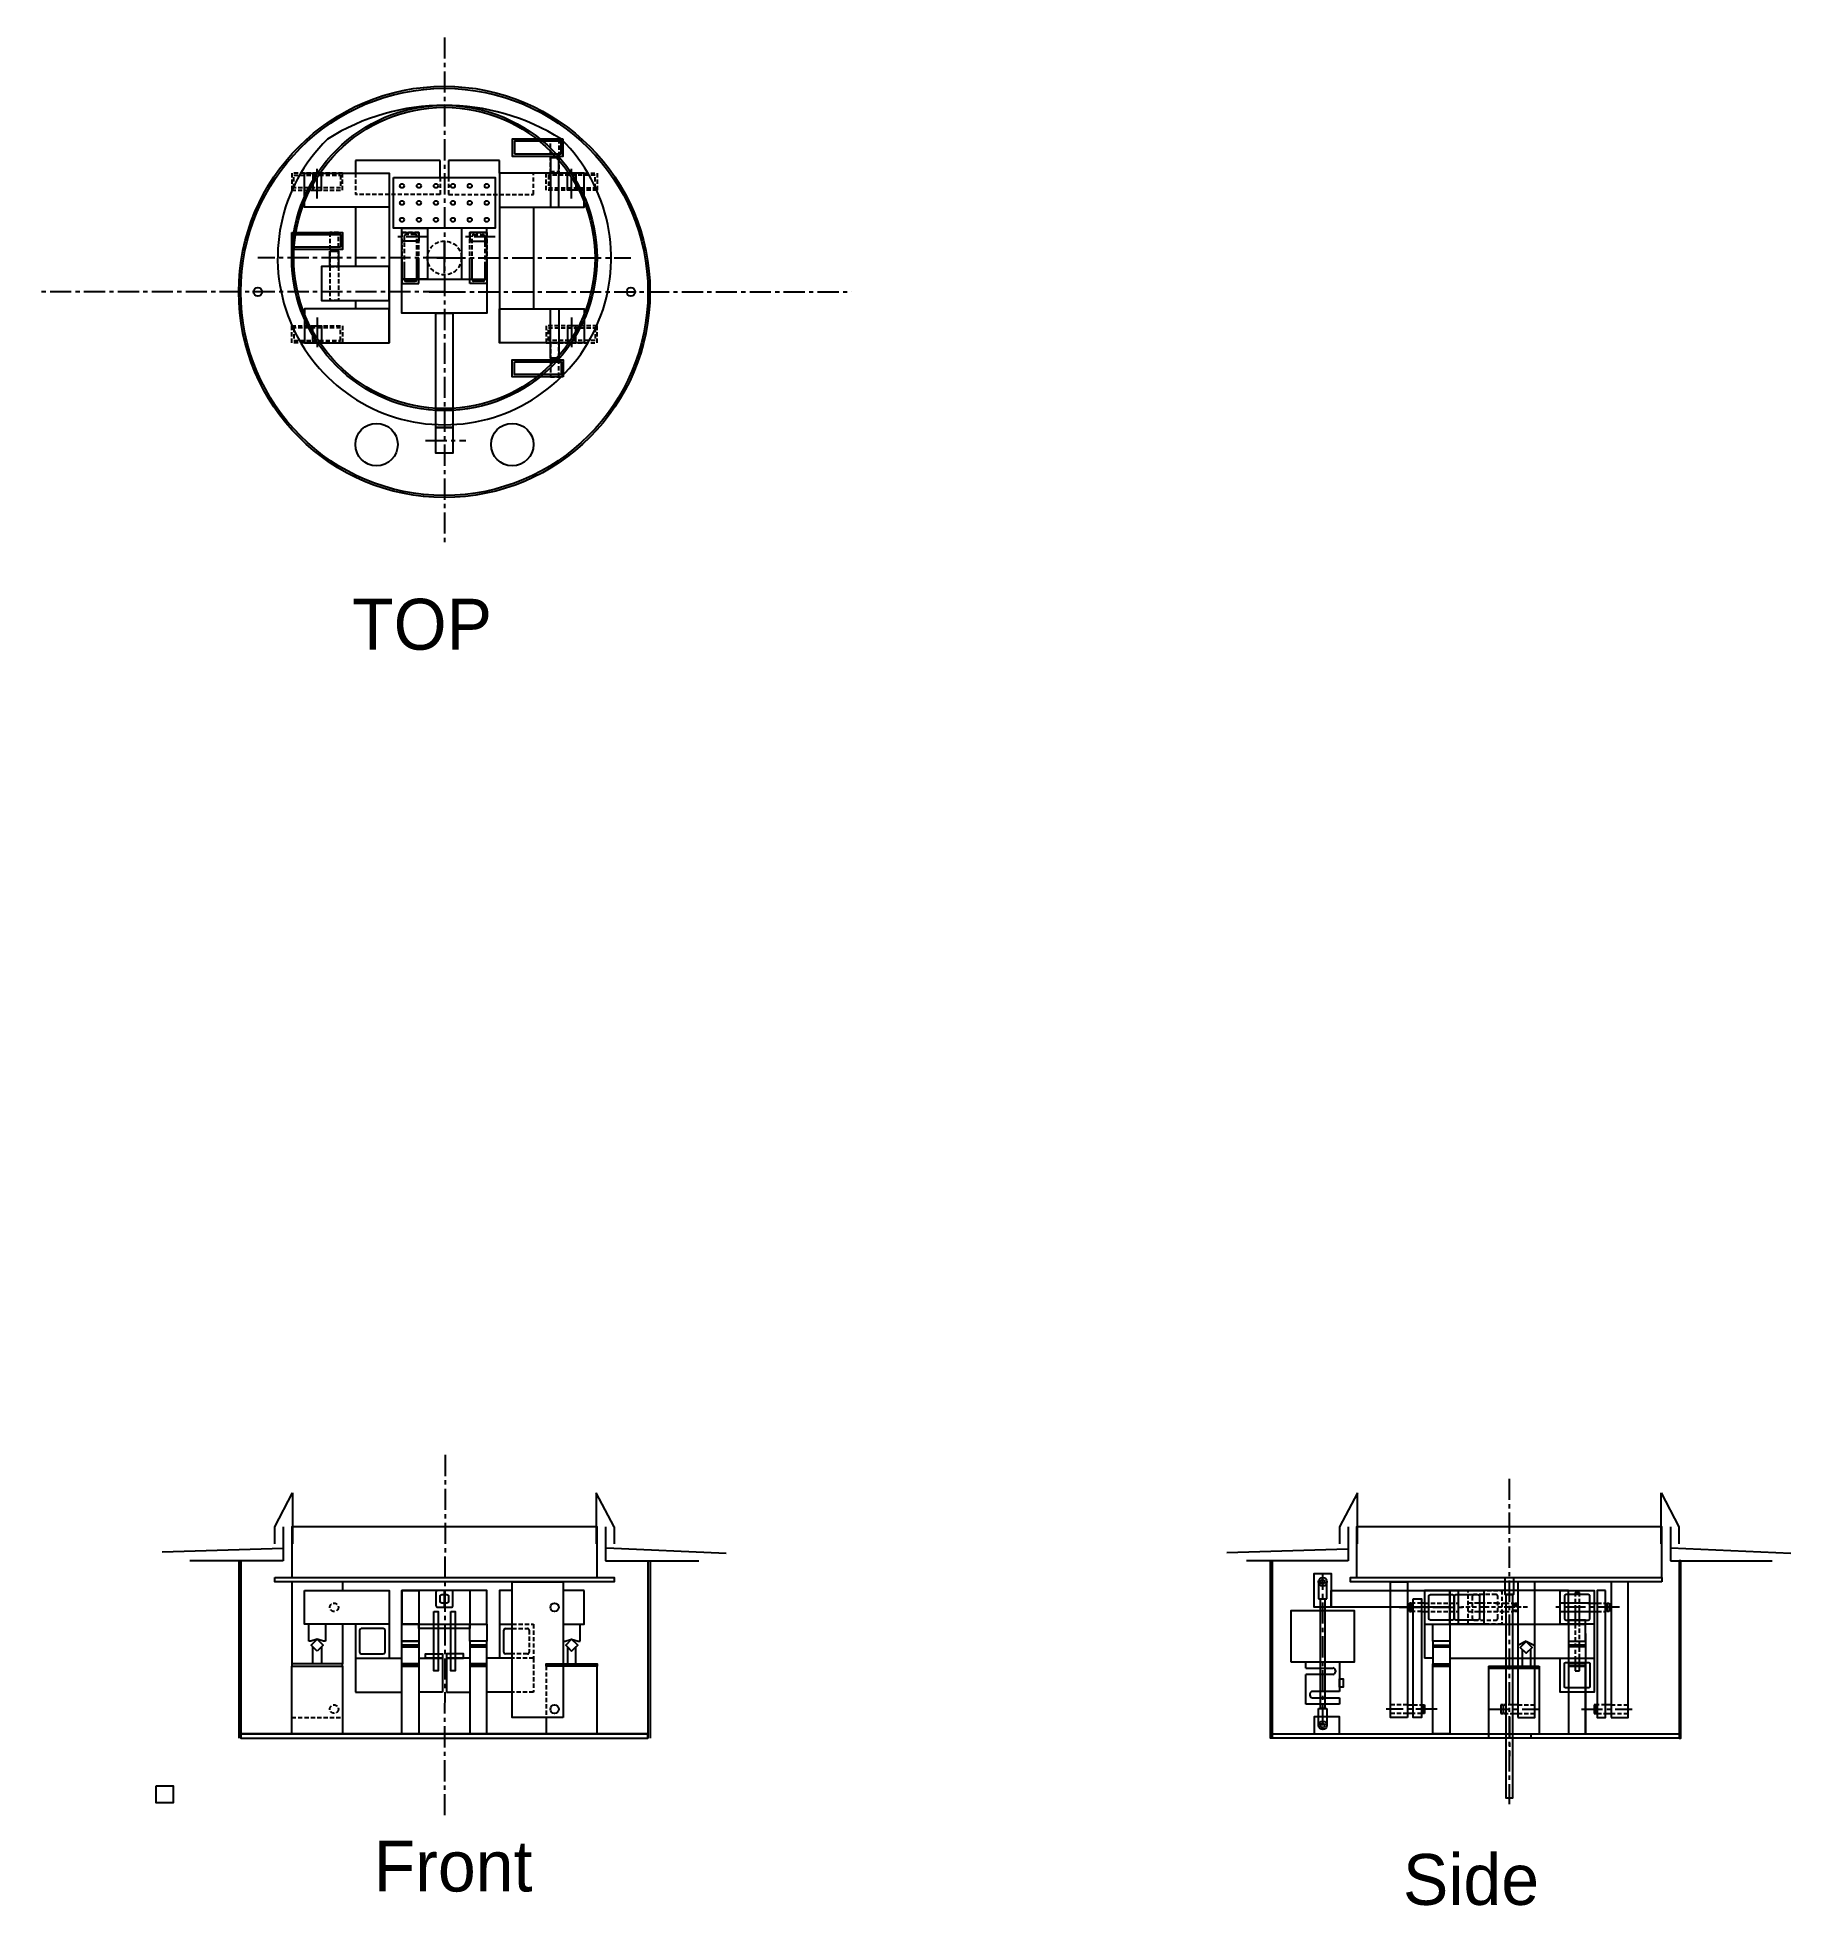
# Model space of a CAD drawing. Header units: inches. Extents: x -8 to 96, y -6 to 104.
import ezdxf

# ---------------------------------------------------------------- set-up
doc = ezdxf.new("R2010")
doc.units = ezdxf.units.IN
doc.header["$MEASUREMENT"] = 0
doc.linetypes.add('CENTER', pattern=[2, 1.25, -0.25, 0.25, -0.25])
doc.linetypes.add('DASHED2', pattern=[0.375, 0.25, -0.125])

msp = doc.modelspace()

# ---------------------------------------------------------------- linework, layer by layer
at = {"linetype": 'CENTER'}
for p, q in [((16.49, 104.06), (16.49, 74.06)), ((16.49, 91.06), (5.49, 91.06)), ((16.49, 91.06), (27.49, 91.06)), ((16.49, 89.06), (-7.51, 89.06)), ((16.49, 89.06), (40.49, 89.06)), ((15.38, 80.31), (17.76, 80.31)), ((16.54, 20.51), (16.49, -0.82)), ((79.27, 19.1), (79.27, -0.08)), ((72.77, 11.52), (76.82, 11.52)), ((85.77, 11.52), (81.88, 11.52)), ((75.02, 5.52), (72.02, 5.52)), ((78.02, 5.52), (81.02, 5.52)), ((83.52, 5.52), (86.52, 5.52)), ((79.29, 5.04), (79.29, 2.74))]:
    msp.add_line(p, q, dxfattribs=at)
at = {"color": 1, "linetype": 'CENTER'}
for p, q in [((8.99, 94.56), (8.99, 96.56)), ((23.99, 94.56), (23.99, 96.56)), ((15.49, 92.31), (13.49, 92.31)), ((19.49, 92.31), (17.49, 92.31)), ((8.99, 87.56), (8.99, 85.56)), ((23.99, 87.56), (23.99, 85.56))]:
    msp.add_line(p, q, dxfattribs=at)
at = {"color": 5}
for p, q in [((16.24, 96.81), (11.24, 96.81)), ((11.24, 96.81), (11.24, 96.06)), ((13.24, 96.06), (13.24, 86.06)), ((16.24, 95.81), (16.24, 96.81)), ((19.74, 96.81), (16.74, 96.81)), ((16.74, 96.81), (16.74, 95.81)), ((19.74, 96.06), (19.74, 96.81)), ((19.74, 96.06), (19.74, 86.06)), ((11.24, 94.06), (11.24, 90.56)), ((21.74, 94.06), (21.74, 88.06)), ((9.74, 90.56), (9.74, 91.46)), ((9.74, 91.46), (10.24, 91.46)), ((10.24, 91.46), (10.24, 90.56)), ((73.39, 11.77), (73.39, 11.27)), ((73.51, 11.77), (73.39, 11.77)), ((73.39, 11.27), (73.51, 11.27)), ((73.51, 11.77), (73.51, 11.27)), ((73.51, 11.72), (73.51, 11.77)), ((73.56, 11.72), (73.51, 11.72)), ((73.51, 11.32), (73.56, 11.32)), ((73.6, 11.77), (73.56, 11.77)), ((73.56, 11.77), (73.56, 11.27)), ((73.56, 11.77), (73.56, 11.72)), ((73.56, 11.32), (73.56, 11.27)), ((73.56, 11.27), (73.6, 11.27)), ((74.27, 11.77), (74.1, 11.77)), ((84.02, 11.77), (82.27, 11.77)), ((82.27, 11.27), (84.45, 11.27)), ((83.9, 11.77), (84.45, 11.77)), ((84.95, 11.77), (84.98, 11.77)), ((84.98, 11.27), (84.95, 11.27)), ((84.98, 11.77), (84.98, 11.27)), ((84.98, 11.77), (84.98, 11.72)), ((84.98, 11.72), (85.03, 11.72)), ((84.98, 11.32), (84.98, 11.27)), ((85.03, 11.32), (84.98, 11.32)), ((85.03, 11.77), (85.03, 11.27)), ((85.03, 11.77), (85.15, 11.77)), ((85.03, 11.72), (85.03, 11.77)), ((85.03, 11.27), (85.03, 11.32)), ((85.15, 11.27), (85.03, 11.27)), ((85.15, 11.77), (85.15, 11.27)), ((8.49, 9.52), (8.49, 10.52)), ((9.49, 10.52), (8.49, 10.52)), ((8.49, 9.94), (8.49, 9.94)), ((9.49, 10.52), (9.49, 9.52)), ((11.24, 10.52), (11.24, 8.52)), ((11.49, 10.17), (11.49, 8.87)), ((12.49, 10.27), (11.59, 10.27)), ((12.89, 10.27), (12.49, 10.27)), ((12.99, 8.87), (12.99, 10.17)), ((13.24, 10.52), (13.24, 8.52)), ((19.74, 10.52), (19.74, 8.52)), ((19.99, 8.87), (19.99, 10.17)), ((20.09, 10.27), (20.49, 10.27)), ((23.49, 10.52), (23.49, 9.52)), ((23.49, 10.52), (24.49, 10.52)), ((24.49, 9.52), (24.49, 10.52)), ((24.49, 9.94), (24.49, 9.94)), ((74.27, 10.52), (74.27, 8.52)), ((75.19, 10.52), (83.35, 10.52)), ((84.27, 10.52), (84.27, 8.52)), ((8.62, 9.52), (8.49, 9.52)), ((8.99, 9.65), (8.62, 9.52)), ((9.37, 9.52), (8.99, 9.65)), ((9.49, 9.52), (9.37, 9.52)), ((23.49, 9.52), (23.62, 9.52)), ((23.62, 9.52), (23.99, 9.65)), ((23.99, 9.65), (24.37, 9.52)), ((24.37, 9.52), (24.49, 9.52)), ((11.24, 8.52), (12.49, 8.52)), ((11.24, 8.52), (11.24, 6.52)), ((11.59, 8.77), (12.49, 8.77)), ((12.49, 8.77), (12.89, 8.77)), ((12.49, 8.52), (13.99, 8.52)), ((14.99, 8.52), (16.37, 8.52)), ((16.37, 8.52), (16.37, 6.52)), ((17.99, 8.52), (16.62, 8.52)), ((16.62, 8.52), (16.62, 6.52)), ((20.49, 8.52), (18.99, 8.52)), ((20.49, 8.77), (20.09, 8.77)), ((74.77, 8.52), (74.27, 8.52)), ((75.77, 8.52), (82.77, 8.52)), ((83.77, 8.52), (84.27, 8.52)), ((11.24, 6.52), (12.49, 6.52)), ((12.49, 6.52), (13.99, 6.52)), ((16.37, 6.52), (14.99, 6.52)), ((16.62, 6.52), (17.99, 6.52)), ((20.49, 6.52), (18.99, 6.52))]:
    msp.add_line(p, q, dxfattribs=at)
at = {"color": 5, "linetype": 'DASHED2'}
for p, q in [((11.24, 96.06), (11.24, 94.81)), ((16.24, 95.81), (16.24, 94.81)), ((16.74, 95.81), (16.74, 94.81)), ((21.74, 94.81), (21.74, 96.06)), ((16.24, 94.81), (11.24, 94.81)), ((16.74, 94.81), (21.74, 94.81)), ((9.74, 90.56), (9.74, 88.56)), ((10.24, 90.56), (10.24, 88.56)), ((10.24, 88.56), (9.74, 88.56)), ((74.1, 11.77), (73.6, 11.77)), ((74.1, 11.27), (73.6, 11.27)), ((74.27, 11.77), (76.27, 11.77)), ((74.27, 11.27), (76.27, 11.27)), ((78.59, 11.77), (76.84, 11.77)), ((76.84, 11.27), (79.01, 11.27)), ((78.46, 11.77), (79.01, 11.77)), ((79.01, 11.77), (79.51, 11.77)), ((79.01, 11.27), (79.51, 11.27)), ((79.51, 11.77), (79.55, 11.77)), ((79.55, 11.27), (79.51, 11.27)), ((79.55, 11.77), (79.55, 11.27)), ((79.55, 11.77), (79.55, 11.72)), ((79.55, 11.72), (79.6, 11.72)), ((79.55, 11.32), (79.55, 11.27)), ((79.6, 11.32), (79.55, 11.32)), ((79.6, 11.77), (79.6, 11.27)), ((79.6, 11.77), (79.72, 11.77)), ((79.6, 11.72), (79.6, 11.77)), ((79.6, 11.27), (79.6, 11.32)), ((79.72, 11.27), (79.6, 11.27)), ((79.72, 11.77), (79.72, 11.27)), ((84.45, 11.77), (84.95, 11.77)), ((84.45, 11.27), (84.95, 11.27)), ((12.49, 10.52), (11.24, 10.52)), ((20.49, 10.52), (21.74, 10.52)), ((20.49, 10.27), (21.39, 10.27)), ((21.49, 10.17), (21.49, 8.87)), ((21.74, 10.52), (21.74, 8.52)), ((21.39, 8.77), (20.49, 8.77)), ((21.74, 8.52), (20.49, 8.52)), ((21.74, 8.52), (21.74, 6.52)), ((21.74, 6.52), (20.49, 6.52))]:
    msp.add_line(p, q, dxfattribs=at)
at = {"linetype": 'DASHED2'}
for p, q in [((22.74, 96.16), (23.24, 96.16)), ((80.34, 11.52), (76.45, 11.52)), ((73.27, 5.77), (72.27, 5.77)), ((73.6, 5.77), (74.1, 5.77)), ((79.45, 5.77), (78.95, 5.77)), ((79.77, 5.77), (80.77, 5.77)), ((84.95, 5.77), (84.45, 5.77)), ((85.27, 5.77), (86.27, 5.77)), ((7.49, 5.02), (10.49, 5.02)), ((73.27, 5.27), (72.27, 5.27)), ((74.1, 5.27), (73.6, 5.27)), ((78.95, 5.27), (79.45, 5.27)), ((79.77, 5.27), (80.77, 5.27)), ((84.45, 5.27), (84.95, 5.27)), ((85.27, 5.27), (86.27, 5.27)), ((78.04, 4.06), (78.04, 3.81)), ((80.54, 4.06), (80.54, 3.81))]:
    msp.add_line(p, q, dxfattribs=at)
at = {"color": 1, "linetype": 'DASHED2'}
for p, q in [((13.99, 92.56), (13.99, 90.81)), ((14.99, 92.56), (13.99, 92.56)), ((14.99, 90.81), (14.99, 92.56)), ((17.99, 90.81), (17.99, 92.56)), ((17.99, 92.56), (18.99, 92.56)), ((18.99, 92.56), (18.99, 90.81)), ((14.12, 92.34), (14.12, 90.81)), ((14.77, 92.44), (14.22, 92.44)), ((14.87, 90.81), (14.87, 92.34)), ((18.12, 90.81), (18.12, 92.34)), ((18.22, 92.44), (18.77, 92.44)), ((18.87, 92.34), (18.87, 90.81)), ((23.49, 8.06), (22.49, 8.06)), ((22.49, 8.06), (22.49, 5.06)), ((22.49, 5.06), (22.49, 4.06))]:
    msp.add_line(p, q, dxfattribs=at)
for p, q in [((16.49, 90.16), (16.49, 91.96)), ((16.49, 90.61), (16.49, 91.51)), ((16.49, 90.61), (16.49, 91.51)), ((16.04, 91.06), (16.94, 91.06)), ((16.04, 91.06), (16.94, 91.06)), ((11.24, 88.56), (11.24, 88.06)), ((15.59, 89.06), (17.39, 89.06)), ((6.49, 16.27), (7.54, 18.27)), ((7.54, 18.27), (7.54, 15.27)), ((26.49, 16.27), (25.44, 18.27)), ((25.44, 18.27), (25.44, 15.27)), ((70.32, 18.27), (69.27, 16.27)), ((70.32, 15.27), (70.32, 18.27)), ((88.22, 15.27), (88.22, 18.27)), ((88.22, 18.27), (89.27, 16.27)), ((6.49, 15.27), (6.49, 16.27)), ((6.99, 16.27), (6.99, 14.27)), ((25.99, 16.27), (25.99, 14.27)), ((26.49, 16.27), (26.49, 15.27)), ((69.27, 16.27), (69.27, 15.27)), ((69.77, 16.27), (69.77, 14.27)), ((88.77, 16.27), (88.77, 14.27)), ((89.27, 16.27), (89.27, 15.27)), ((6.98, 14.99), (-0.15, 14.78)), ((26.04, 15.03), (33.1, 14.71)), ((69.75, 14.94), (62.62, 14.73)), ((88.79, 15.03), (95.86, 14.72)), ((6.99, 14.27), (1.49, 14.27)), ((4.37, 14.27), (4.37, 3.81)), ((4.49, 14.27), (4.49, 3.81)), ((25.99, 14.27), (31.49, 14.27)), ((28.49, 14.27), (28.49, 3.81)), ((28.62, 14.27), (28.62, 3.81)), ((69.77, 14.27), (63.77, 14.27)), ((88.77, 14.27), (94.77, 14.27)), ((7.49, 13.02), (7.49, 8.19)), ((10.49, 13.02), (10.49, 12.52)), ((74.1, 11.27), (74.27, 11.27)), ((10.49, 10.52), (10.49, 8.19)), ((23.74, 9.19), (23.99, 8.94)), ((24.24, 9.19), (23.99, 8.94)), ((73.27, 5.77), (73.6, 5.77)), ((74.1, 5.77), (74.1, 5.72)), ((74.1, 5.72), (74.15, 5.72)), ((74.15, 5.77), (74.15, 5.27)), ((74.15, 5.72), (74.15, 5.77)), ((74.15, 5.77), (74.27, 5.77)), ((74.27, 5.77), (74.27, 5.27)), ((78.9, 5.77), (78.77, 5.77)), ((78.77, 5.77), (78.77, 5.27)), ((78.9, 5.72), (78.9, 5.77)), ((78.9, 5.77), (78.9, 5.27)), ((78.95, 5.72), (78.9, 5.72)), ((78.95, 5.77), (78.95, 5.72)), ((79.77, 5.77), (79.45, 5.77)), ((84.4, 5.77), (84.27, 5.77)), ((84.27, 5.77), (84.27, 5.27)), ((84.4, 5.72), (84.4, 5.77)), ((84.4, 5.77), (84.4, 5.27)), ((84.45, 5.72), (84.4, 5.72)), ((84.45, 5.77), (84.45, 5.72)), ((85.27, 5.77), (84.95, 5.77)), ((73.6, 5.27), (73.27, 5.27)), ((74.15, 5.32), (74.1, 5.32)), ((74.1, 5.32), (74.1, 5.27)), ((74.15, 5.27), (74.15, 5.32)), ((74.27, 5.27), (74.15, 5.27)), ((78.77, 5.27), (78.9, 5.27)), ((78.9, 5.32), (78.95, 5.32)), ((78.9, 5.27), (78.9, 5.32)), ((78.95, 5.32), (78.95, 5.27)), ((79.45, 5.27), (79.77, 5.27)), ((84.27, 5.27), (84.4, 5.27)), ((84.4, 5.32), (84.45, 5.32)), ((84.4, 5.27), (84.4, 5.32)), ((84.45, 5.32), (84.45, 5.27)), ((84.95, 5.27), (85.27, 5.27)), ((4.49, 4.06), (28.49, 4.06))]:
    msp.add_line(p, q)
at = {"color": 1}
for p, q in [((13.99, 90.81), (13.99, 89.56)), ((14.12, 90.81), (14.12, 89.79)), ((14.87, 89.79), (14.87, 90.81)), ((14.99, 89.56), (14.99, 90.81)), ((17.99, 89.56), (17.99, 90.81)), ((18.12, 89.79), (18.12, 90.81)), ((18.87, 90.81), (18.87, 89.79)), ((18.99, 90.81), (18.99, 89.56)), ((13.99, 89.56), (14.99, 89.56)), ((14.22, 89.69), (14.77, 89.69)), ((18.99, 89.56), (17.99, 89.56)), ((18.77, 89.69), (18.22, 89.69)), ((82.77, 10.1), (82.77, 4.1)), ((83.77, 9.98), (83.77, 4.1)), ((8.74, 8.19), (8.74, 9.19)), ((9.24, 9.19), (9.24, 8.19)), ((23.74, 9.19), (23.74, 8.19)), ((24.24, 8.19), (24.24, 9.19)), ((74.77, 9.52), (74.77, 8.19)), ((74.77, 9.29), (75.77, 9.29)), ((74.77, 9.19), (75.77, 9.19)), ((75.77, 9.52), (75.77, 8.19)), ((80.02, 9.06), (80.02, 8.06)), ((80.52, 9.06), (80.52, 8.06)), ((82.77, 9.52), (82.77, 8.19)), ((83.77, 9.29), (82.77, 9.29)), ((83.77, 9.19), (82.77, 9.19)), ((83.77, 9.52), (83.77, 8.19)), ((7.49, 4.06), (7.49, 8.06)), ((9.24, 8.19), (8.74, 8.19)), ((10.49, 8.06), (10.49, 5.06)), ((25.49, 8.06), (23.49, 8.06)), ((23.74, 8.19), (24.24, 8.19)), ((25.49, 4.06), (25.49, 8.06)), ((78.04, 8.06), (78.04, 4.06)), ((78.04, 8.06), (81.04, 8.06)), ((78.04, 7.94), (81.04, 7.94)), ((81.04, 8.06), (81.04, 4.06)), ((10.49, 5.06), (10.49, 4.06)), ((22.49, 5.06), (22.49, 4.06))]:
    msp.add_line(p, q, dxfattribs=at)
at = {"color": 3, "linetype": 'CENTER'}
msp.add_line((68.27, 4.56), (68.27, 13.56), dxfattribs=at)
at = {"color": 3}
for p, q in [((68.02, 13.02), (68.02, 12.02)), ((68.52, 12.02), (68.52, 13.02)), ((68.02, 12.02), (68.52, 12.02)), ((79.77, 10.52), (79.77, 9.27)), ((80.77, 9.27), (80.77, 10.52)), ((80.27, 9.52), (79.77, 9.27)), ((80.27, 9.52), (80.77, 9.27)), ((67.27, 7.94), (67.27, 8.31)), ((67.27, 8.31), (69.27, 8.31)), ((67.27, 7.94), (68.87, 7.94)), ((69.02, 7.79), (69.02, 7.72)), ((69.27, 8.31), (69.27, 6.56)), ((67.27, 5.81), (67.27, 7.56)), ((68.87, 7.56), (67.27, 7.56)), ((69.27, 5.81), (67.27, 5.81)), ((67.52, 6.41), (67.52, 6.34)), ((69.27, 6.56), (67.67, 6.56)), ((67.67, 6.19), (69.27, 6.19)), ((68.02, 4.56), (68.02, 5.56)), ((68.02, 5.56), (68.52, 5.56)), ((68.52, 5.56), (68.52, 4.56)), ((69.27, 6.19), (69.27, 5.81))]:
    msp.add_line(p, q, dxfattribs=at)
at = {"color": 6, "linetype": 'DASHED2'}
for p, q in [((83.4, 12.4), (83.15, 12.4)), ((83.15, 12.4), (83.15, 11.4)), ((83.4, 11.4), (83.4, 12.4)), ((83.15, 10.52), (83.15, 8.52)), ((83.4, 8.52), (83.4, 10.52))]:
    msp.add_line(p, q, dxfattribs=at)
at = {"color": 6}
for p, q in [((83.15, 11.4), (83.15, 10.52)), ((83.4, 10.52), (83.4, 11.4)), ((83.15, 8.52), (83.15, 7.77)), ((83.15, 7.77), (83.4, 7.77)), ((83.4, 7.77), (83.4, 8.52))]:
    msp.add_line(p, q, dxfattribs=at)
for points in [[(23.49, 98.06), (20.49, 98.06), (20.49, 97.06), (23.49, 97.06)], [(20.62, 97.19), (23.37, 97.19), (23.37, 97.94), (20.62, 97.94)], [(7.49, 92.56), (10.49, 92.56), (10.49, 91.56), (7.49, 91.56)], [(10.37, 91.69), (7.62, 91.69), (7.62, 92.44), (10.37, 92.44)], [(23.49, 84.06), (20.49, 84.06), (20.49, 85.06), (23.49, 85.06)], [(20.62, 84.94), (23.37, 84.94), (23.37, 84.19), (20.62, 84.19)], [(7.49, 13.27), (25.49, 13.27), (25.49, 16.27), (7.49, 16.27)], [(70.27, 13.27), (88.27, 13.27), (88.27, 16.27), (70.27, 16.27)], [(6.49, 13.27), (26.49, 13.27), (26.49, 13.02), (6.49, 13.02)], [(65.29, 3.81), (65.19, 3.81), (65.19, 14.27), (65.29, 14.27)], [(88.27, 13.02), (69.9, 13.02), (69.9, 13.27), (88.27, 13.27)], [(89.29, 3.81), (89.39, 3.81), (89.39, 14.27), (89.29, 14.27)], [(23.49, 5.02), (20.49, 5.02), (20.49, 13.02), (23.49, 13.02)], [(73.27, 5.02), (72.27, 5.02), (72.27, 13.02), (73.27, 13.02)], [(79.77, 5.02), (80.77, 5.02), (80.77, 13.02), (79.77, 13.02)], [(85.27, 5.02), (86.27, 5.02), (86.27, 13.02), (85.27, 13.02)], [(15.87, 11.27), (16.12, 11.27), (16.12, 7.77), (15.87, 7.77)], [(16.87, 11.27), (17.12, 11.27), (17.12, 7.77), (16.87, 7.77)], [(28.49, 4.06), (4.49, 4.06), (4.49, 3.81), (28.49, 3.81)], [(65.29, 4.06), (89.29, 4.06), (89.29, 3.81), (65.29, 3.81)], [(-0.5, 1), (0.5, 1), (0.5, 0), (-0.5, 0)]]:
    msp.add_lwpolyline(points, close=True)
at = {"linetype": 'DASHED2'}
for points in [[(23.24, 96.06), (22.74, 96.06), (22.74, 98.06), (23.24, 98.06)], [(9.74, 90.56), (10.24, 90.56), (10.24, 92.56), (9.74, 92.56)], [(23.24, 86.06), (22.74, 86.06), (22.74, 84.06), (23.24, 84.06)]]:
    msp.add_lwpolyline(points, close=True, dxfattribs=at)
at = {"color": 5}
for points in [[(22.74, 94.06), (23.24, 94.06), (23.24, 96.96), (22.74, 96.96)], [(13.24, 94.06), (8.24, 94.06), (8.24, 96.06), (13.24, 96.06)], [(19.74, 94.06), (24.74, 94.06), (24.74, 96.06), (19.74, 96.06)], [(13.24, 90.56), (9.24, 90.56), (9.24, 88.56), (13.24, 88.56)], [(13.24, 88.06), (8.24, 88.06), (8.24, 86.06), (13.24, 86.06)], [(19.74, 88.06), (24.74, 88.06), (24.74, 86.06), (19.74, 86.06)], [(22.74, 88.06), (23.24, 88.06), (23.24, 85.16), (22.74, 85.16)], [(8.24, 12.52), (13.24, 12.52), (13.24, 10.52), (8.24, 10.52)], [(20.49, 12.52), (19.74, 12.52), (19.74, 10.52), (20.49, 10.52)], [(24.74, 12.52), (23.49, 12.52), (23.49, 10.52), (24.74, 10.52)], [(74.27, 10.52), (76.27, 10.52), (76.27, 12.52), (74.27, 12.52)], [(84.27, 10.52), (82.27, 10.52), (82.27, 12.52), (84.27, 12.52)], [(74.77, 10.52), (75.77, 10.52), (75.77, 9.52), (74.77, 9.52)], [(83.77, 10.52), (82.77, 10.52), (82.77, 9.52), (83.77, 9.52)], [(16.37, 8.52), (15.37, 8.52), (15.37, 8.77), (16.37, 8.77)], [(16.62, 8.52), (17.62, 8.52), (17.62, 8.77), (16.62, 8.77)], [(82.27, 8.52), (84.27, 8.52), (84.27, 6.52), (82.27, 6.52)]]:
    msp.add_lwpolyline(points, close=True, dxfattribs=at)
at = {"color": 1, "linetype": 'DASHED2'}
for points in [[(10.49, 96.06), (7.49, 96.06), (7.49, 95.06), (10.49, 95.06)], [(10.37, 95.19), (7.62, 95.19), (7.62, 95.94), (10.37, 95.94)], [(22.49, 96.06), (25.49, 96.06), (25.49, 95.06), (22.49, 95.06)], [(22.62, 95.19), (25.37, 95.19), (25.37, 95.94), (22.62, 95.94)], [(10.49, 86.06), (7.49, 86.06), (7.49, 87.06), (10.49, 87.06)], [(22.49, 86.06), (25.49, 86.06), (25.49, 87.06), (22.49, 87.06)], [(10.37, 86.94), (7.62, 86.94), (7.62, 86.19), (10.37, 86.19)], [(22.62, 86.94), (25.37, 86.94), (25.37, 86.19), (22.62, 86.19)]]:
    msp.add_lwpolyline(points, close=True, dxfattribs=at)
at = {"color": 1}
for points in [[(8.74, 95.06), (9.24, 95.06), (9.24, 96.06), (8.74, 96.06)], [(24.24, 95.06), (23.74, 95.06), (23.74, 96.06), (24.24, 96.06)], [(14.99, 92.06), (13.99, 92.06), (13.99, 92.56), (14.99, 92.56)], [(17.99, 92.06), (18.99, 92.06), (18.99, 92.56), (17.99, 92.56)], [(8.74, 87.06), (9.24, 87.06), (9.24, 86.06), (8.74, 86.06)], [(24.24, 87.06), (23.74, 87.06), (23.74, 86.06), (24.24, 86.06)], [(8.99, 8.94), (8.64, 9.29), (8.99, 9.65), (9.35, 9.29)], [(14.99, 9.29), (13.99, 9.29), (13.99, 9.52), (14.99, 9.52)], [(14.99, 9.19), (13.99, 9.19), (13.99, 9.29), (14.99, 9.29)], [(14.99, 8.19), (13.99, 8.19), (13.99, 9.19), (14.99, 9.19)], [(17.99, 9.29), (18.99, 9.29), (18.99, 9.52), (17.99, 9.52)], [(17.99, 9.19), (18.99, 9.19), (18.99, 9.29), (17.99, 9.29)], [(17.99, 8.19), (18.99, 8.19), (18.99, 9.19), (17.99, 9.19)], [(23.99, 8.94), (24.35, 9.29), (23.99, 9.65), (23.64, 9.29)], [(80.27, 9.51), (79.92, 9.16), (80.27, 8.81), (80.62, 9.16)], [(7.49, 8.06), (10.49, 8.06), (10.49, 8.19), (7.49, 8.19)], [(14.99, 8.06), (13.99, 8.06), (13.99, 8.19), (14.99, 8.19)], [(14.99, 4.06), (13.99, 4.06), (13.99, 8.06), (14.99, 8.06)], [(17.99, 8.06), (18.99, 8.06), (18.99, 8.19), (17.99, 8.19)], [(17.99, 4.06), (18.99, 4.06), (18.99, 8.06), (17.99, 8.06)], [(25.49, 8.06), (22.49, 8.06), (22.49, 8.19), (25.49, 8.19)], [(74.77, 8.19), (75.77, 8.19), (75.77, 8.06), (74.77, 8.06)], [(74.77, 8.06), (75.77, 8.06), (75.77, 4.06), (74.77, 4.06)], [(83.77, 8.19), (82.77, 8.19), (82.77, 8.06), (83.77, 8.06)], [(83.77, 8.06), (82.77, 8.06), (82.77, 4.06), (83.77, 4.06)]]:
    msp.add_lwpolyline(points, close=True, dxfattribs=at)
at = {"color": 3}
for points in [[(13.49, 95.81), (19.49, 95.81), (19.49, 92.81), (13.49, 92.81)], [(13.99, 92.81), (15.49, 92.81), (15.49, 89.81), (13.99, 89.81)], [(18.99, 92.81), (17.49, 92.81), (17.49, 89.81), (18.99, 89.81)], [(13.99, 89.81), (18.99, 89.81), (18.99, 87.81), (13.99, 87.81)], [(15.99, 87.81), (16.99, 87.81), (16.99, 81.06), (15.99, 81.06)], [(15.99, 81.06), (16.99, 81.06), (16.99, 79.56), (15.99, 79.56)], [(68.77, 11.52), (67.77, 11.52), (67.77, 13.52), (68.77, 13.52)], [(13.99, 10.52), (18.99, 10.52), (18.99, 12.52), (13.99, 12.52)], [(13.99, 12.52), (14.99, 12.52), (14.99, 10.52), (13.99, 10.52)], [(18.99, 12.52), (17.99, 12.52), (17.99, 10.52), (18.99, 10.52)], [(68.77, 12.52), (75.77, 12.52), (75.77, 11.52), (68.77, 11.52)], [(82.77, 12.52), (75.77, 12.52), (75.77, 10.52), (82.77, 10.52)], [(77.77, 10.52), (75.77, 10.52), (75.77, 12.52), (77.77, 12.52)], [(66.4, 8.31), (70.15, 8.31), (70.15, 11.31), (66.4, 11.31)], [(68.15, 12.02), (68.4, 12.02), (68.4, 5.56), (68.15, 5.56)], [(13.99, 10.52), (14.99, 10.52), (14.99, 9.52), (13.99, 9.52)], [(14.99, 10.52), (17.99, 10.52), (17.99, 10.27), (14.99, 10.27)], [(17.99, 10.52), (18.99, 10.52), (18.99, 9.52), (17.99, 9.52)], [(82.77, 10.52), (83.77, 10.52), (83.77, 10.77), (82.77, 10.77)], [(69.27, 7.31), (69.47, 7.31), (69.47, 6.81), (69.27, 6.81)], [(67.77, 4.06), (69.27, 4.06), (69.27, 5.06), (67.77, 5.06)]]:
    msp.add_lwpolyline(points, close=True, dxfattribs=at)
at = {"color": 4}
for points in [[(79.02, 13.27), (79.52, 13.27), (79.52, 12.27), (79.02, 12.27)], [(79.08, 12.27), (79.46, 12.27), (79.46, 0.27), (79.08, 0.27)]]:
    msp.add_lwpolyline(points, close=True, dxfattribs=at)
at = {"color": 3}
msp.add_lwpolyline([(16.89, 11.52, 0.414214), (16.99, 11.62), (16.99, 12.42, 0.414214), (16.89, 12.52), (16.09, 12.52, 0.414214), (15.99, 12.42), (15.99, 11.62, 0.414214), (16.09, 11.52), (16.49, 11.52), (16.49, 12.52), (16.49, 11.52), (16.89, 11.52)], format="xyb", dxfattribs=at)
for points in [[(16.34, 12.27), (16.64, 12.27, -0.414214), (16.74, 12.17), (16.74, 11.87, -0.414214), (16.64, 11.77), (16.34, 11.77, -0.414214), (16.24, 11.87), (16.24, 12.17, -0.414214)], [(76.12, 12.27), (77.42, 12.27, -0.414214), (77.52, 12.17), (77.52, 10.87, -0.414214), (77.42, 10.77), (76.12, 10.77, -0.414214), (76.02, 10.87), (76.02, 12.17, -0.414214)]]:
    msp.add_lwpolyline(points, format="xyb", close=True, dxfattribs=at)
at = {"color": 5}
for points in [[(74.62, 12.27), (75.92, 12.27, -0.414214), (76.02, 12.17), (76.02, 10.87, -0.414214), (75.92, 10.77), (74.62, 10.77, -0.414214), (74.52, 10.87), (74.52, 12.17, -0.414214)], [(83.92, 12.27), (82.62, 12.27, 0.414214), (82.52, 12.17), (82.52, 10.87, 0.414214), (82.62, 10.77), (83.92, 10.77, 0.414214), (84.02, 10.87), (84.02, 12.17, 0.414214)], [(82.62, 8.27), (83.92, 8.27, -0.414214), (84.02, 8.17), (84.02, 6.87, -0.414214), (83.92, 6.77), (82.62, 6.77, -0.414214), (82.52, 6.87), (82.52, 8.17, -0.414214)]]:
    msp.add_lwpolyline(points, format="xyb", close=True, dxfattribs=at)
at = {"color": 5, "linetype": 'DASHED2'}
msp.add_lwpolyline([(78.84, 10.52), (76.84, 10.52), (76.84, 12.52), (78.84, 12.52)], close=True, dxfattribs=at)
msp.add_lwpolyline([(78.49, 12.27), (77.19, 12.27, 0.414214), (77.09, 12.17), (77.09, 10.87, 0.414214), (77.19, 10.77), (78.49, 10.77, 0.414214), (78.59, 10.87), (78.59, 12.17, 0.414214)], format="xyb", close=True, dxfattribs=at)
at = {"color": 6}
for points in [[(84.95, 12.52), (84.45, 12.52), (84.45, 5.02), (84.95, 5.02)], [(73.6, 12.02), (74.1, 12.02), (74.1, 5.02), (73.6, 5.02)]]:
    msp.add_lwpolyline(points, close=True, dxfattribs=at)
for centre, radius in [((16.49, 89.06), 12.12), ((16.49, 89.06), 12), ((16.49, 91.06), 9), ((16.49, 91.06), 8.88), ((5.49, 89.06), 0.25), ((27.49, 89.06), 0.25), ((12.49, 80.06), 1.25), ((20.49, 80.06), 1.25), ((22.99, 11.52), 0.25), ((22.99, 5.52), 0.25)]:
    msp.add_circle(centre, radius)
at = {"color": 3}
for centre, radius in [((13.99, 95.31), 0.125), ((14.99, 95.31), 0.125), ((15.99, 95.31), 0.125), ((16.99, 95.31), 0.125), ((17.99, 95.31), 0.125), ((18.99, 95.31), 0.125), ((13.99, 94.31), 0.125), ((14.99, 94.31), 0.125), ((15.99, 94.31), 0.125), ((16.99, 94.31), 0.125), ((17.99, 94.31), 0.125), ((18.99, 94.31), 0.125), ((13.99, 93.31), 0.125), ((14.99, 93.31), 0.125), ((15.99, 93.31), 0.125), ((16.99, 93.31), 0.125), ((17.99, 93.31), 0.125), ((18.99, 93.31), 0.125), ((68.27, 13.02), 0.25), ((68.27, 13.02), 0.125), ((68.27, 4.56), 0.25), ((68.27, 4.56), 0.125)]:
    msp.add_circle(centre, radius, dxfattribs=at)
at = {"linetype": 'DASHED2'}
for centre, radius in [((16.49, 91.06), 1), ((9.99, 11.52), 0.25), ((9.99, 5.52), 0.25)]:
    msp.add_circle(centre, radius, dxfattribs=at)
for centre, radius, start, end in [((16.49, 87.16), 12.9, 57.671, 122.329), ((16.49, 91.06), 9.83, 134.5878, 45.4122)]:
    msp.add_arc(centre, radius, start, end)
at = {"color": 1}
for centre, start, end in [((14.22, 92.34), 90, 180), ((14.77, 92.34), 0, 90), ((18.22, 92.34), 90, 180), ((18.77, 92.34), 0, 90), ((14.22, 89.79), 180, 270), ((14.77, 89.79), 270, 0), ((18.22, 89.79), 180, 270), ((18.77, 89.79), 270, 0)]:
    msp.add_arc(centre, 0.1, start, end, dxfattribs=at)
at = {"color": 5}
for centre, start, end in [((11.59, 10.17), 90, 180), ((12.89, 10.17), 360, 90), ((20.09, 10.17), 90, 180), ((11.59, 8.87), 180, 270), ((12.89, 8.87), 270, 360), ((20.09, 8.87), 180, 270)]:
    msp.add_arc(centre, 0.1, start, end, dxfattribs=at)
at = {"color": 5, "linetype": 'DASHED2'}
for centre, start, end in [((21.39, 10.17), 0, 90), ((21.39, 8.87), 270, 0)]:
    msp.add_arc(centre, 0.1, start, end, dxfattribs=at)
at = {"color": 3}
for centre, start, end in [((68.87, 7.79), 0, 90), ((68.87, 7.72), 270, 0), ((67.67, 6.41), 90, 180), ((67.67, 6.34), 180, 270)]:
    msp.add_arc(centre, 0.154, start, end, dxfattribs=at)

# ---------------------------------------------------------------- texts
at = {"char_height": 3, "width": 15.2904, "attachment_point": 1}
for s, insert in [('TOP', (11.05, 70.97)), ('Front', (12.32, -2.23)), ('Side', (73, -3.02))]:
    msp.add_mtext(s, dxfattribs=dict(at, insert=insert))

doc.saveas('drawing.dxf')
